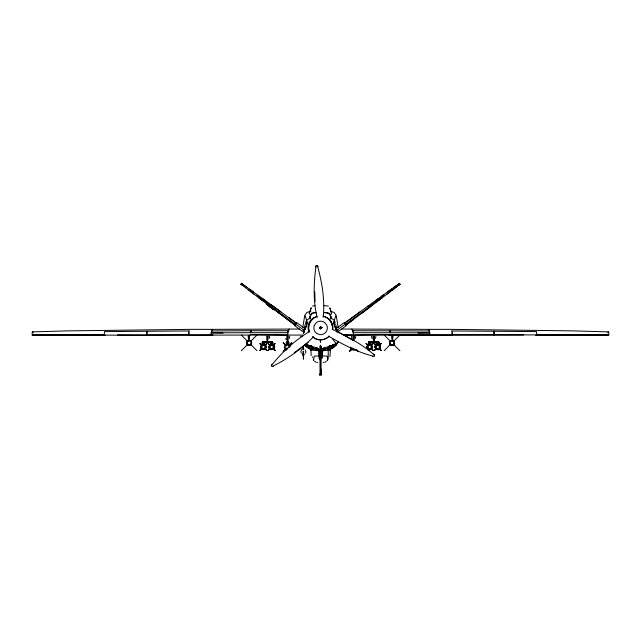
<?xml version="1.0" encoding="UTF-8"?>
<svg xmlns="http://www.w3.org/2000/svg" width="641" height="641" viewBox="0 0 641 641"><rect width="100%" height="100%" fill="white"/><g stroke="black" fill="none" stroke-linecap="round" stroke-linejoin="round"><path stroke-width="0.96" d="M251.016 331.365L251.016 330.708L288.21 330.708L289.155 329.033M319.314 357.574L319.651 358.872L319.482 351.076L319.667 355.619M319.474 353.752C319.707 349.041 319.683 359.281 319.322 351.284M319.843 346.068L320.067 374.168L320.877 374.176L320.997 371.676L321.317 346.172M320.083 374.408L319.803 375.37L320.452 372.133L320.548 345.219M321.51 357.83L321.662 355.026L321.413 355.963M321.405 356.893L321.59 355.026M321.462 358.423L321.934 350.635L321.405 357.358M321.918 354.385L321.942 351.22M321.462 349.241L321.478 347.246M321.998 351.204L322.006 350.635L321.814 358.431M303.353 349.329L302.913 349.353L303.153 348.568M319.53 358.279L319.394 355.475L319.466 358.872M319.418 356.148L319.53 355.475M321.742 358.431L321.806 355.827L321.63 357.358M321.75 357.021L321.622 358.423M321.117 369.04L321.173 375.378L320.452 372.133M321.47 356.244L321.766 350.635M320.596 339.393L320.476 342.278L320.348 339.393M332.823 329.202C333.416 324.666 331.173 319.779 327.054 317.615M249.493 335.956L249.213 339.073M268.218 336.261L267.89 339.882M288.306 336.261L287.969 342.342M354.409 336.261L354.072 339.882M374.496 336.261L374.16 342.342M393.005 335.956L392.717 340.475M330.267 314.675L331.269 317.535L330.852 318.849C331.117 315.148 328.657 311.951 324.731 312.848M274.22 347.582L274.26 346.989M262.121 344.513C263.283 342.462 269.516 347.751 264.02 349.722C257.714 349.377 263.267 344.706 262.514 341.781M260.775 347.029C260.591 344.169 265.062 343.312 265.935 346.076M268.956 347.029L269.468 348.608M319.659 356.997L319.506 357.574M321.253 327.607C320.115 325.404 318.729 329.795 321.157 328.625C321.822 326.469 321.045 328.577 320.212 328.08C320.188 326.926 322.215 327.936 320.885 328.601C318.433 328.865 321.285 325.884 320.957 327.855L321.429 328.24L320.636 328.304L320.716 328.817L320.268 328.168L320.484 328.825M319.242 355.21L319.218 351.084L319.338 351.757M303.289 352.718C302.688 357.574 304.211 353.399 302.993 351.212C304.948 350.827 302.231 353.776 302.776 354.994L303.938 354.994L303.353 352.021L303.425 352.718M302.824 327.279L304.755 315.396L306.823 312.455L310.965 311.141M213.004 334.923L146.661 335.147L147.085 331.261L189.135 330.964M146.773 334.594L147.085 331.269L104.563 331.605L104.171 335.099L146.765 335.323M320.5 328.665L321.309 328.448L320.893 328.144L321.405 327.543M189.135 335.291L188.606 335.131L189.119 330.964M188.726 334.546L188.887 332.863M303.938 354.994L302.913 354.81L303.353 355.202M299.499 329.033L212.363 329.362L211.218 332.855L250.535 332.687L251.016 330.708L211.57 330.964L210.945 335.131L212.652 335.299M321.83 353.303C321.558 355.314 321.734 350.467 321.862 352.51M270.798 343.424C263.114 355.523 283.178 346.565 270.366 344.513M303.802 349.353L303.562 348.656M287.689 335.243L288.146 330.708L288.146 331.365M310.188 310.781L310.941 307.984M323.144 317.295C325.107 300.365 321.998 281.904 317.367 265.614L316.133 265.695C313.665 282.144 313.056 301.566 317.223 317.688M375.506 338.48L375.914 336.261M269.228 338.48L269.645 336.261M289.315 338.48L289.732 336.261M355.418 338.48L355.835 336.261M306.214 327.311L307.271 321.862L306.542 325.308M310.685 314.675L309.683 317.535L310.1 318.849C309.835 315.148 312.287 311.951 316.213 312.848M375.105 346.821L376.163 344.874M375.241 346.829L375.394 346.124A2.572 2.572 0 0 1 376.884 344.634M367.045 346.244L367.445 345.411M368.062 346.444L367.998 347.358A1.651 1.651 0 0 0 369.216 348.608M372.125 347.775L371.804 348.464M372.253 347.198C364.953 357.414 366.299 336.052 372.357 347.206M376.243 346.444L376.179 347.358A1.651 1.651 0 0 0 377.397 348.608L378.334 348.536A1.651 1.651 0 0 0 379.296 347.574L379.36 346.661A1.651 1.651 0 0 0 378.102 345.379M380.434 347.198L379.905 348.608M335.7 315.949L334.041 321.277L334.698 321.894M251.016 330.708L250.503 332.687L287.689 332.687L288.21 330.708M283.194 351.38L285.998 348.816L283.194 351.38L285.285 349.281L284.812 348.632A3.085 3.085 0 0 1 284.812 345.539L285.942 344.409A3.085 3.085 0 0 1 289.027 344.409L290.157 345.539A3.085 3.085 0 0 1 290.461 346.284M291.775 342.791L288.963 345.363L291.775 342.791L289.684 344.89M352.238 348.744L349.425 351.38L352.23 348.816M310.036 311.59L310.372 310.468M309.859 311.838L310.316 310.781M304.275 327.703L306.494 320.364L309.619 318.297M305.204 328.152L303.986 331.389L305.276 327.936M304.9 328.985L304.195 330.812M329.931 356.636L330.46 349.601L328.224 349.786L328.224 359.072M303.778 332.094L303.281 333.408L305.837 326.389M303.978 331.661L303.722 332.399L304.13 331.141L303.666 332.527L304.94 328.913M428.348 330.147L428.637 329.362L451.088 329.362L572.91 330.876L608.605 331.894L608.95 333.705L607.876 334.882L427.996 334.923M269.06 346.284L269.725 345.122M265.654 347.494L263.916 349.233A2.284 2.284 0 0 1 261.199 346.525L262.946 344.786A2.284 2.284 0 0 1 265.662 347.486M273.835 347.494L272.096 349.233A2.284 2.284 0 0 1 269.388 346.525L271.127 344.786A2.284 2.284 0 0 1 273.843 347.486M274.164 347.743L272.177 349.617M313.633 336.581C302.111 348.76 287.152 359.289 272.096 366.556L271.319 365.594C281.711 352.486 295.148 340.099 309.539 331.477M271.319 365.594L271.864 364.248M188.606 335.131L250.054 335.067L250.327 334.45L287.376 335.067M330.74 314.843L331.782 313.04L331.02 312.808M315.46 267.009L316.133 265.695M305.412 353.263L305.885 352.005L305.412 350.066M328.617 336.188C342.767 344.361 358.111 352.606 374.015 356.348L374.592 355.258C362.534 344.249 346.965 336.341 332.222 329.314M344.233 335.267L353.52 335.267L352.854 330.708L352.854 331.365M314.242 325.54L316.277 322.687A6.747 6.747 0 0 1 324.514 322.455M309.339 323.697L310.813 320.933L312.952 318.641M429.951 335.323L390.681 335.091L429.951 335.323L429.43 330.964L352.79 330.708L351.845 329.033M451.865 335.291L452.394 335.131L451.881 330.964M329.45 345.908L326.918 348.848M272.914 344.513L272.265 342.807M288.578 343.488L288.578 341.781L288.394 344.161L288.851 344.513L288.354 343.424M379.007 344.513C366.676 345.275 385.505 356.901 378.647 342.903M241.577 283.514L242.554 284.844L241.048 284.235M494.235 335.323L493.915 331.261L451.865 330.964M337.11 343.28L338.023 341.829L337.206 343.792M330.115 345.892L329.714 346.525L330.171 345.956M338.007 341.813L336.325 344.305L331.341 346.284C332.695 348.023 338.216 343.416 335.403 345.9M306.222 344.265L307.72 346.076M327.663 348.151L328.096 347.502M212.652 330.147L212.363 329.362L189.912 329.362L68.09 330.876L32.395 331.894L32.05 333.705L33.124 334.882L104.179 335.091M329.282 346.757L328.016 348.752L330.027 346.044M330.339 345.627L328.865 347.895L330.46 345.747M332.415 345.491L333.272 344.249M333.769 345.467L334.626 344.233M334.834 344.265L333.456 346.252L332.174 345.363M264.669 344.513L264.244 344.113M272.85 344.513L272.457 344.161M286.239 344.513L286.735 344.113L286.303 344.513M288.787 344.513L288.354 344.113L288.851 344.513M368.719 344.161C368.287 344.441 368.711 344.666 368.663 341.781M370.827 344.513L370.506 341.781M377.108 342.807C376.283 345.563 376.916 344.233 376.844 341.781M248.636 290.157L271.896 307.72L273.05 306.158L265.174 300.381M272.241 307.183L271.888 307.68L295.076 325.203L296.479 323.304L272.994 306.11L272.241 307.183L295.557 324.538L296.487 323.224L288.674 317.495M295.365 324.739L295.076 325.123L287.312 319.33M265.318 348.896L265.967 346.244M334.65 345.635L335.988 344.385L331.926 347.807M335.964 344.465L336.757 343.199M337.198 343.776L333.737 347.342L330.732 349M301.751 349.529L300.829 351.324L301.302 353.263M376.523 344.513L376.956 344.113M287.232 342.558L287.865 342.558L287.865 344.257C287.344 344.922 287.344 341.893 287.865 342.558M287.232 344.257L287.865 344.257M330.347 350.507C330.411 349.497 321.702 350.891 321.598 351.3M274.011 309.395L271.728 307.816M267.561 305.092L266.52 303.922M309.114 313.04L309.923 312.808M327.431 348.664L327.904 348.912M390.858 344.305L390.249 344.746A2.596 2.596 0 0 1 391.379 340.363A2.596 2.596 0 0 1 394.56 343.544A2.596 2.596 0 0 1 390.217 344.714L390.706 344.153A1.859 1.859 0 0 1 391.571 341.084A1.859 1.859 0 0 1 393.838 343.352A1.859 1.859 0 0 1 390.738 344.185L390.185 344.682M390.673 344.121L384.231 350.691M329.266 336.052L328.192 337.198A12.043 12.043 0 0 1 312.335 336.677M335.051 345.443L335.756 344.698M260.054 343.504L261.792 345.483L259.925 343.632L261.56 345.01M269.749 345.972A2.123 2.123 0 0 1 270.109 345.491L268.106 343.632L269.741 345.01M266.52 349.97L266.808 350.523L265.013 348.48M274.701 349.97L274.989 350.523L273.194 348.48M371.163 348.48L373.094 350.395L371.331 348.88M379.768 348.88C384.424 354.048 376.692 345.747 380.73 350.098M260.47 350.098C264.605 345.611 256.456 354.337 261.849 348.48M269.869 348.88L268.523 349.97L269.741 348.752L271.423 349.674M379.296 345.379L381.147 343.504L379.64 345.267A2.548 2.548 0 0 1 378.647 349.401A2.548 2.548 0 0 1 375.217 346.837M266.808 343.504L265.302 345.01M274.572 343.921C275.494 343.52 272.305 345.948 275.117 343.632M376.187 348.48L374.384 350.523L375.898 348.752M266.52 344.049L265.422 344.89M265.43 345.138L266.936 343.632M247.049 341.3L247.57 340.772M247.57 341.821L248.099 341.3M241.328 350.691L247.306 344.714M250.455 341.565L256.969 335.059M247.923 344.273L247.426 344.826L247.947 344.305M250.719 344.97L251.248 344.449M264.901 345.427L266.271 344.065M261.953 348.592L260.478 349.85M265.013 345.531L266.239 344.089M269.973 345.483L268.234 343.504M266.191 349.666L264.901 348.592M268.651 350.098L268.098 350.395L269.613 348.88M273.082 345.427L274.452 344.065M273.194 345.531L274.42 344.089M351.805 348.808L350.795 350.194M349.425 351.38L352.093 348.704M367.589 345.138L366.203 343.504L367.718 345.267L367.982 344.874C369.625 343.552 372.365 344.898 372.237 347.029M366.62 343.921L366.075 343.632M371.115 345.379L373.094 343.632L371.46 345.01M367.365 347.494L369.104 349.233A2.284 2.284 0 0 0 371.812 346.525L371.195 345.403L372.966 343.504M375.77 345.138L374.384 343.504L375.642 345.018M374.801 343.921L374.256 343.632M374.953 344.089L376.187 345.531M371.219 348.536L372.533 349.85M371.724 348.608L370.674 349.433M372.549 350.098L371.708 349.008M374.256 350.395L376.131 348.536M390.097 344.594L390.625 344.073M393.366 341.565L399.872 335.059M393.622 344.97L394.151 344.449M261.56 349.008L259.925 350.387M273.483 345.01L274.989 343.504M269.741 349.008L268.106 350.387M371.059 345.427L372.349 344.353M379.24 345.427L380.53 344.353M374.384 350.515L375.77 348.88M373.094 350.395L371.46 349.008M381.275 350.395L379.64 349.008M307.608 346.252L308.794 345.114M326.485 361.091L324.731 362.469M390.273 344.77L390.826 344.273L390.249 344.746M397.805 284.716L399.279 283.282L400.104 284.388L398.293 285.373M392.26 290.205L399.904 284.235L399.367 283.514L398.39 284.844L399.904 284.235L376.82 301.919M313.89 317.615C309.146 320.139 306.55 326.565 308.938 331.541L308.129 331.605M376.876 301.863L345.876 325.203L344.465 323.304L367.958 306.11M378.374 300.629L382.236 297.704M386.868 294.203L390.738 291.278M361.372 313.497L369.112 307.664L367.91 306.126M269.861 345.018L272.545 344.505M369.841 307.015L372.165 305.276M294.227 352.718L308.105 342.39M345.395 324.538L368.711 307.183M353.64 319.33L345.876 325.123L344.465 323.224L360.122 311.806M346.252 325.636L338.488 331.429L336.277 328.448L344.089 322.711M337.382 329.939L345.17 324.178M375.778 300.381L367.902 306.158L368.463 307.007L384.039 295.469M376.612 299.876L378.174 298.738M381.315 296.471L383.671 294.764M387.597 291.927L391.523 289.083L375.722 300.437M323.385 348.167L336.565 343.969L332.479 338.897M306.254 321.894L306.903 321.277L305.252 315.949M391.435 289.083L399.423 283.474M393.878 287.448L397.019 285.261M262.121 344.417L262.514 344.161M303.449 359.008L303.425 354.962M331.926 347.775L333.384 346.853M323.745 362.349L323.136 362.461M376.852 344.161L376.523 344.417M330.852 318.849L330.564 315.66L329.346 313.241L324.739 312.471M379.368 349.153L378.126 349.641M287.232 342.631L287.232 344.185M607.668 332.302L608.605 331.894M329.498 349.401L329.578 349.369A72.024 4.263 -18.1 0 0 328.993 349.113M264.709 349.353L263.828 349.633M335.075 344.161L335.964 343.84M312.111 349.073L311.959 349.113A72.024 4.263 18.1 0 0 311.382 349.369L311.63 349.473M302.632 336.188C301.254 337.39 300.501 336.052 300.781 336.229M369.945 349.641L370.522 349.513M377.413 344.385L378.166 344.385M369.408 344.481L368.703 344.634A2.572 2.572 0 0 0 367.213 346.124L367.061 346.829A2.548 2.548 0 0 0 370.458 349.401A2.548 2.548 0 0 0 371.379 345.219A2.572 2.572 0 0 0 369.432 344.473M376.836 344.505L377.589 344.481A2.548 2.548 0 0 1 379.56 345.219L379.512 345.138M272.096 366.556L273.507 366.299M312.632 348.976L311.558 349.113A72.024 4.263 18.1 0 0 310.981 349.369L311.23 349.473M313.377 348.888L317.127 348.632M314.026 348.848L312.856 348.912M312.584 306.061L314.979 305.685M307.928 346.308L309.226 346.308L308.89 345.828M104.804 335.203L32.05 334.971L33.124 334.882M316.502 348.664L318.473 348.488L305.108 344.233M314.571 348.72L316.005 348.648M572.717 334.955L608.95 334.971L607.668 334.971M312.231 348.976L313.257 348.912M303.353 354.337L303.938 354.281M315.412 312.488L311.598 313.241L310.38 315.66L310.1 318.849M322.247 327.655L320.372 327.775L320.372 327.359M321.389 349.778L325.668 349.674M309.05 346.308L309.779 346.284L309.042 345.996M333.248 345.811L330.988 345.82M321.333 349.778L323.905 349.657M428.348 335.299L429.782 335.299M312.792 347.871L306.815 347.326L311.238 349.465M372.573 356.388L374.015 356.348M353.624 335.067L390.673 334.45L390.946 335.067L452.394 335.131M325.34 347.71L322.479 348.488L325.155 348.648M417.988 333.032L429.782 332.855L428.637 329.362L341.501 329.033M536.197 335.203L608.718 334.947M535.74 335.235L573.567 334.971M344.121 335.219L347.991 335.211M336.349 329.899L336.092 328.985M336.709 330.812L336.381 329.899M335.668 327.936L337.006 331.645M32.33 334.979L68.283 334.955M188.55 334.923L117.495 334.923M452.45 334.923L523.505 334.923M250.054 335.067L302.616 335.067M343.352 335.067L390.946 335.067M344.473 335.235L351.933 335.235M247.787 341.18L248.476 341.18M266.151 341.781L262.393 341.781L262.393 343.488M267.978 341.781L272.641 341.781L272.641 343.488M372.309 341.781L368.551 341.781L368.551 343.488M375.041 341.781L378.799 341.781M262.514 342.062L272.529 342.062M368.663 342.062L378.687 342.062M266.231 342.342L268.691 342.342M286.319 342.342L288.77 342.342M372.509 342.342L374.961 342.342M262.209 342.839L264.653 342.839L264.653 343.255L262.209 343.255L262.209 342.823L264.653 342.871M270.39 342.839L272.834 342.839L272.834 343.255L270.39 343.255L270.39 342.823L272.834 342.871M286.327 342.839L288.77 342.839L288.77 343.255L286.327 343.255L286.327 342.823L288.77 342.871M370.81 342.839L368.367 342.839L368.367 343.255L370.81 343.255L370.81 342.823L368.367 342.903M376.547 342.903L378.991 342.903M262.209 343.031L264.653 343.031M270.39 343.031L272.834 343.031M286.327 343.031L288.77 343.031M368.367 343.079L370.81 343.031M376.547 343.079L378.991 343.079M262.209 343.127L264.653 343.127M270.39 343.247L272.834 343.127M286.327 343.127L288.77 343.247M368.367 343.167L370.81 343.127M376.547 343.127L378.991 343.167M262.554 343.424L264.308 343.424M270.734 343.424L272.489 343.424L272.529 341.781M288.426 343.424L286.671 343.424L286.511 341.781L286.511 343.488M368.711 343.424L370.466 343.424M376.892 343.424L378.647 343.424M270.798 344.113L270.366 344.417L270.694 341.781M379.071 344.417L378.631 344.161L379.007 344.417M272.914 344.417L272.481 344.161M286.239 344.417L286.671 342.903M303.121 346.332L303.594 346.332L303.514 349.185M315.276 349.674L319.563 349.778L317.039 349.657M319.338 355.883L314.258 356.148L313.513 360.514L313.353 359.152M322.551 355.883L327.335 356.148L327.647 360.418L327.431 359.152M388.783 335.243L390.762 335.251M393.494 335.211L429.398 335.291M319.651 350.811L310.3 350.002L310.709 350.507M320.372 327.367L322.094 327.439M429.799 332.855L353.311 332.687L352.79 330.708M33.332 334.971L32.282 334.947M67.433 334.971L105.26 335.235M319.354 352.454L319.37 352.919M324.939 348.648L325.612 348.656M211.218 332.855L223.012 333.032M315.42 347.71L318.072 348.488M264.084 342.807L264.124 343.456M323.593 305.597L328.36 306.061M327.968 347.871L333.945 347.326L329.29 349.441L329.795 349.369A72.024 4.263 -18.1 0 0 329.21 349.113L328.833 349.073M309.162 313.04L310.204 314.843M307.343 346.276L308.105 346.308M369.24 348.6L370.153 348.536A1.651 1.651 0 0 0 371.107 347.574L371.179 346.661A1.651 1.651 0 0 0 369.921 345.379M378.118 345.419L377.196 345.483A1.651 1.651 0 0 0 376.203 346.42M369.929 345.419L369.016 345.483A1.651 1.651 0 0 0 368.022 346.42M327.687 348.912L328.537 348.976M325.396 348.656L326.189 348.72M323.825 348.632L324.258 348.664M607.876 334.882L608.67 334.979M307.52 346.276L305.909 346.06M325.973 348.72L327.383 348.888M328.32 348.976L329.049 349.073M262.858 348.536L263.772 348.6A1.627 1.627 0 0 0 265.021 347.358L264.949 346.444A1.627 1.627 0 0 0 263.988 345.483L263.082 345.419A1.627 1.627 0 0 0 261.84 346.669L261.905 347.574A1.627 1.627 0 0 0 262.85 348.536M272.177 345.483L271.263 345.419A1.627 1.627 0 0 0 270.021 346.669L270.085 347.574A1.627 1.627 0 0 0 271.031 348.536L271.952 348.6A1.627 1.627 0 0 0 273.202 347.358L273.13 346.444A1.627 1.627 0 0 0 272.169 345.483M263.066 349.641L261.824 349.153M356.797 349.922L358.007 351.38L355.763 349.377M283.194 342.791L285.998 345.363L283.194 342.791L285.285 344.89M303.153 348.656L303.137 349.065M330.812 311.406L334.129 312.455L336.196 315.396L338.152 327.567M310.388 348.976L311.83 349.441L310.22 348.976M305.517 344.626L306.174 344.786M306.005 344.786L309.218 345.996M378.334 344.401L379.656 345.122L380.377 346.444M377.196 349.617L376.019 349M368.303 349.353L369.016 349.617M370.017 345.042L370.546 345.243M32.395 331.894L33.332 332.302M310.388 349L304.603 344.85L305.541 345.9M310.22 349L305.853 346.228M316.638 333.416L319.907 334.65A6.747 6.747 0 0 0 326.077 331.854A6.747 6.747 0 0 0 326.734 325.123L324.514 322.415M272.697 344.586L274.116 346.076M338.063 331.87L353.079 340.475M288.458 344.161L288.851 344.417M331.325 318.297L334.45 320.364L335.227 323.192M317.271 362.349L317.8 362.469M242.659 285.373L240.856 284.38L241.673 283.274L243.139 284.716M285.285 349.281L285.942 349.762A3.085 3.085 0 0 0 286.687 350.066M316.293 362.469L314.547 361.091M264.669 344.417L264.348 341.781M243.933 285.261L247.073 287.448M241.529 283.474L265.23 300.437M270.173 307.071L270.606 307.376M249.429 289.083L253.355 291.927M262.77 298.738L265.126 300.445M273.034 306.126L280.87 311.822M296.863 322.711L304.675 328.448L302.464 331.429L294.7 325.636M270.598 304.459L272.161 305.605M295.781 324.178L303.57 329.939M256.905 295.469L272.489 307.007M371.195 345.403L370.073 344.786A2.284 2.284 0 0 0 367.349 347.486M277.313 311.678L278.859 312.84M279.58 313.497L266.552 303.81L272.377 308.738M266.319 304.163L273.715 309.739M266.768 304.074L268.186 305.148M269.661 306.094L271.808 307.712M250.214 291.278L254.076 294.203M258.716 297.704L262.578 300.629M279.62 313.513L287.344 319.362M271.784 307.744L273.955 309.387M271.528 308.089L273.066 309.258M240.992 284.195L248.684 290.205M306.118 346.092L304.659 344.914M247.899 341.501L247.274 341.068M247.37 340.972L247.947 341.445M393.245 344.305L393.798 344.802L393.27 344.273M261.792 345.483L260.775 344.249L261.953 345.427A2.123 2.123 0 0 0 261.568 345.972M332.262 345.114L333.336 346.076M305.797 345.844L304.779 344.85L305.717 345.9M381.147 343.504L379.64 345.01M393.622 340.772L394.151 341.3M393.101 341.3L393.622 341.821M384.231 335.059L390.738 341.565M393.886 344.714L399.872 350.691M389.952 344.449L390.473 344.97M374.384 343.504L376.291 345.427M366.203 343.504L368.11 345.427M356.284 349.657L358.007 351.38M273.242 348.536L275.117 350.395M273.138 348.648L274.989 350.515M265.062 348.536L266.936 350.395M264.957 348.648L266.808 350.515M250.719 340.772L251.248 341.3M241.328 335.059L247.835 341.565M250.455 344.185L256.969 350.691M247.049 344.449L247.57 344.97M304.804 344.922L306.029 346.228M369.056 307.72L368.463 307.007M310.885 345.956L311.334 346.541M375.882 348.896L375.113 346.989M367.694 348.896L367.037 347.743M311.037 346.044L313.048 348.752L311.782 346.757M310.597 345.747L312.191 347.895L310.717 345.627M307.864 345.371C309.603 347.759 306.374 343.264 307.776 345.17M311.606 345.908L313.689 348.608M309.154 346.308L308.826 345.836M373.791 354.064L374.592 355.258M318.152 266.824L317.343 265.614M329.642 308.105L330.211 309.034M261.288 348.608L260.767 347.198M320.893 327.062L320.877 327.671L321.109 327.174L320.804 327.599L320.66 327.014L320.612 327.527L319.995 327.214L320.708 327.551M330.003 307.984L331.093 311.838M285.774 338.48L286.319 339.882M336.068 328.913L335.748 328.152M375.546 347.494L377.285 349.233A2.284 2.284 0 0 0 379.993 346.525L378.254 344.786A2.284 2.284 0 0 0 375.538 347.486M336.052 328.985L337.022 331.782M335.115 326.389L337.166 332.094M336.669 327.703L335.612 324.458M330.628 310.781L330.964 311.838M332.262 325.981L331.365 323.024A11.85 11.85 0 0 0 325.46 317.119M330.572 310.468L330.908 311.59M389.984 330.708L390.497 332.687L389.984 330.708L389.984 331.365M266.023 346.044L266.191 346.805M274.148 346.244L274.276 346.821M536.829 335.099L536.429 331.597L493.907 331.261L494.235 334.594M334.402 325.308L333.681 321.862L334.73 327.311M311.165 355.587L310.893 349.537M371.548 336.261L371.964 338.48M351.468 336.261L351.885 338.48M312.479 357.478L312.431 356.789M391.988 339.073L391.699 335.956M373.31 339.882L372.974 336.261M353.223 339.882L352.887 336.261M287.12 339.882L286.783 336.261M452.129 332.855L452.29 334.538M321.494 355.026L321.526 355.491M321.534 357.358L321.574 357.83M366.932 346.989L366.973 347.582M266.704 336.261L267.033 342.342M248.187 335.956L248.476 340.475M319.418 351.284L319.466 351.805M319.21 353.175L319.402 358.872M319.33 351.58L319.49 354.088L319.418 351.733M314.779 291.759L315.06 301.366M321.478 351.156L321.59 353.64L321.598 350.835M319.178 351.156L319.306 358.88M303.57 348.568L303.578 349.065M392.348 335.956L392.348 340.475M378.687 341.781L378.799 343.488M376.732 341.781L376.732 343.488M373.735 336.261L373.735 342.342M370.618 341.781L370.618 343.488M353.648 336.261L353.648 339.882M320.58 327.359L320.58 327.767M303.289 354.962L303.353 359.064M303.153 346.332L303.201 349.185M287.545 336.261L287.545 342.342M270.582 341.781L270.582 343.488M267.465 336.261L267.465 342.342M264.461 341.781L264.461 343.488M248.844 335.956L248.844 340.475M263.275 349.113A2.123 2.123 0 0 1 262.69 348.984M264.172 344.994A2.123 2.123 0 0 1 264.709 345.291M261.664 346.044A1.995 1.995 0 0 1 262.009 345.587M271.464 349.113A2.123 2.123 0 0 1 270.871 348.984M269.845 346.044A1.995 1.995 0 0 1 270.19 345.587M287.969 348.896A1.867 1.867 0 0 1 285.63 347.254A1.867 1.867 0 0 1 287.649 345.235A1.867 1.867 0 0 1 289.291 347.574M309.291 332.134A12.043 12.043 0 0 1 309.283 323.641M312.92 318.569A12.043 12.043 0 0 1 317.063 316.35M323.296 316.149A12.043 12.043 0 0 1 332.551 329.049M313.673 337.551A11.867 11.867 0 0 0 319.418 339.714L322.503 339.61L325.468 338.712A11.85 11.85 0 0 0 328.096 337.07M309.234 331.365A11.867 11.867 0 0 1 308.882 329.859A11.85 11.85 0 0 1 309.234 324.466M309.483 323.737A11.85 11.85 0 0 1 315.684 317.119M323.264 316.374A11.85 11.85 0 0 1 324.747 316.822M316.662 333.432A6.747 6.747 0 0 1 314.266 325.564M379.873 347.158A2.123 2.123 0 0 1 379.744 347.743M378.486 349A2.123 2.123 0 0 1 377.902 349.129M371.275 348.271A2.091 2.091 0 0 1 370.851 348.704M368.343 345.347A2.091 2.091 0 0 1 368.871 345.058M370.041 344.978A2.091 2.091 0 0 1 370.602 345.187M371.435 346.02A2.091 2.091 0 0 1 371.644 346.573M354.193 348.896A1.867 1.867 0 0 1 351.901 347.574M355.258 349.762A3.085 3.085 0 0 1 352.173 349.762L351.044 348.632A3.085 3.085 0 0 1 350.627 347.085M319.891 328.224L320.043 328.657L320.188 327.88L319.667 327.831L320.099 327.335L319.891 328.224M310.733 309.034L311.302 308.105L310.733 309.034M333.753 344.538L332.631 346.156L333.753 344.529M332.078 345.956L331.846 346.3L332.078 345.956M273.771 309.643L269.148 305.965L273.771 309.643M269.597 306.254L270.734 307.303L269.597 306.254M378.991 342.839L376.547 342.839L376.547 343.255L378.991 343.255L378.991 342.823M272.497 344.634L271.792 344.481A2.548 2.548 0 0 0 269.821 345.219A2.548 2.548 0 0 0 270.71 349.393A2.548 2.548 0 0 0 274.14 346.829L273.987 346.124A2.548 2.548 0 0 0 272.521 344.642M264.316 344.634L263.611 344.481A2.548 2.548 0 0 0 261.632 345.219A2.548 2.548 0 0 0 262.53 349.393A2.548 2.548 0 0 0 265.959 346.829L265.807 346.124A2.548 2.548 0 0 0 264.34 344.642M247.851 345.122A2.596 2.596 0 0 0 251.745 342.871A2.596 2.596 0 0 0 247.851 340.627A2.596 2.596 0 0 0 247.851 345.122M248.219 344.481A1.859 1.859 0 0 0 251 342.871A1.859 1.859 0 0 0 248.219 341.268A1.859 1.859 0 0 0 248.219 344.481"/></g></svg>
